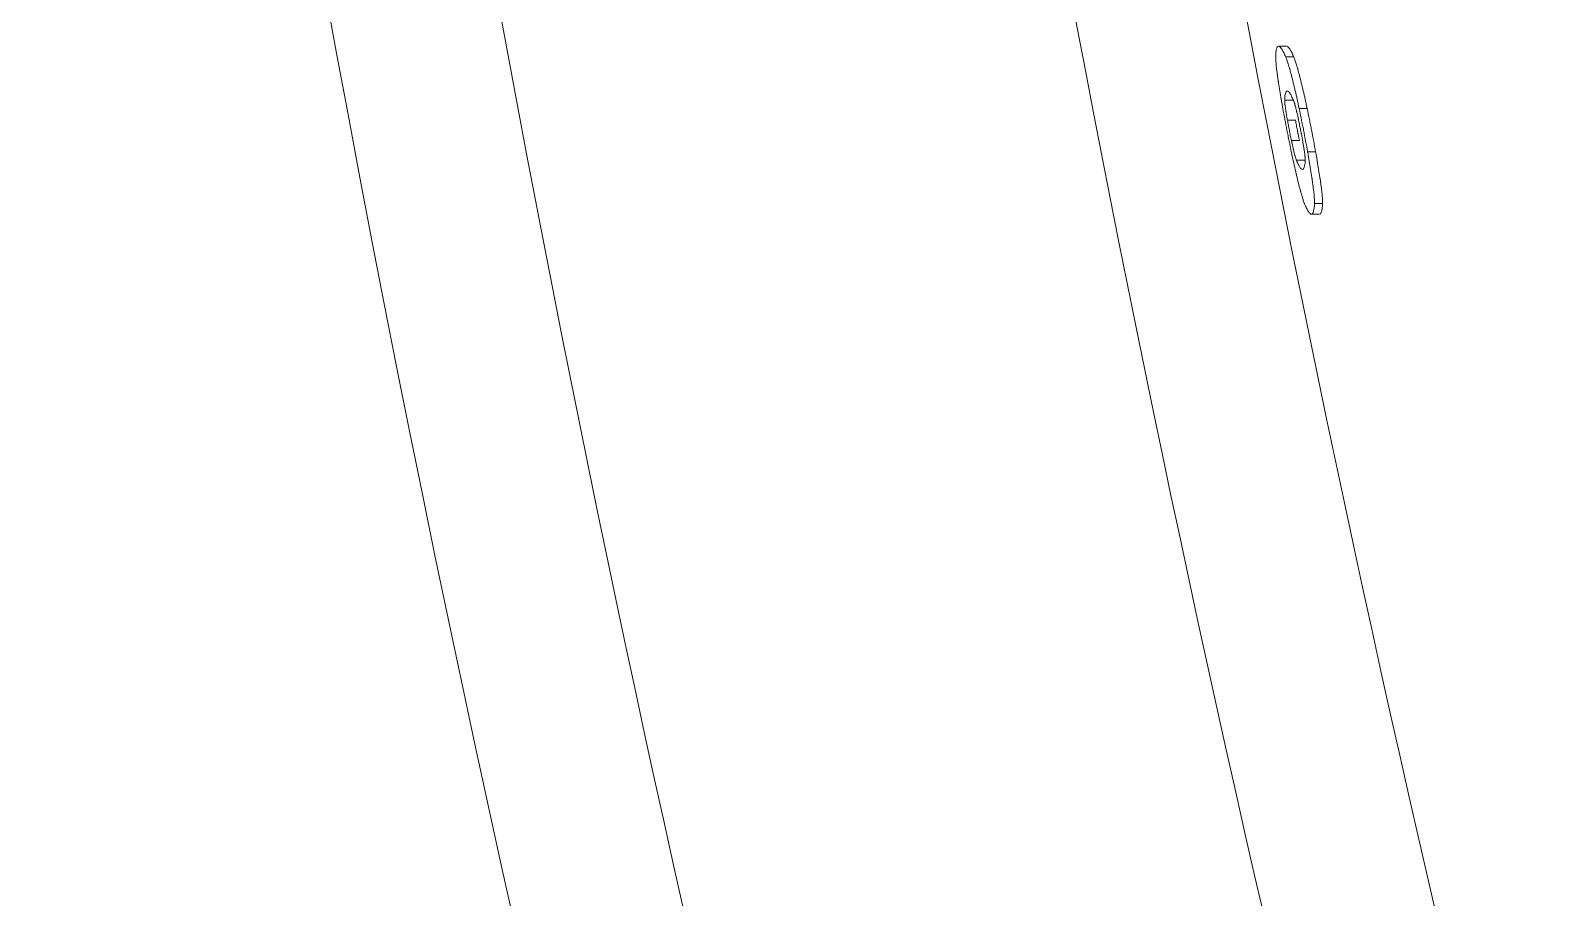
# Model space of a CAD drawing. Header units: millimetres. Extents: x 4664 to 8864, y -38 to 2932.
# Drawn here: x 7807.43 to 7819.27, y 2174.46 to 2181.2 of the extents above; entities that cross this region are included whole.
import ezdxf

# ---------------------------------------------------------------- set-up
doc = ezdxf.new("R2010")
doc.units = ezdxf.units.MM

msp = doc.modelspace()

# ---------------------------------------------------------------- linework, layer by layer
at = {"lineweight": 5}
for p, q in [((7817.19, 2181.08), (7817.128, 2181.08)), ((7817.241, 2180.998), (7817.179, 2180.998)), ((7817.233, 2180.66), (7817.171, 2180.66)), ((7817.345, 2180.595), (7817.283, 2180.595)), ((7817.254, 2180.505), (7817.192, 2180.505)), ((7817.285, 2180.348), (7817.223, 2180.348)), ((7817.411, 2180.259), (7817.349, 2180.259)), ((7817.324, 2180.193), (7817.262, 2180.193)), ((7817.465, 2179.856), (7817.402, 2179.856)), ((7817.373, 2179.774), (7817.436, 2179.774))]:
    msp.add_line(p, q, dxfattribs=at)
for radius, start, end in [(182.774, 159.96842, 200.03158), (181.468, 185.76036, 200.03158), (175.775, 186.0323, 200.00117), (177.081, 186.0323, 200.00117)]:
    msp.add_arc((7989.546, 2214.181), radius, start, end, dxfattribs=at)
for points, knots in [([(7817.179, 2180.998), (7817.173, 2181.011), (7817.167, 2181.023), (7817.156, 2181.044), (7817.146, 2181.061), (7817.133, 2181.076), (7817.126, 2181.08), (7817.12, 2181.08), (7817.117, 2181.078), (7817.113, 2181.074), (7817.113, 2181.073), (7817.112, 2181.071), (7817.111, 2181.07), (7817.109, 2181.066), (7817.108, 2181.063), (7817.105, 2181.053), (7817.102, 2181.035), (7817.101, 2181.012), (7817.101, 2180.998)], [0, 0, 0, 0, 0.125, 0.125, 0.25, 0.375, 0.5, 0.5, 0.625, 0.625, 0.65625, 0.65625, 0.6875, 0.6875, 0.75, 0.75, 0.875, 1, 1, 1, 1]), ([(7817.241, 2180.998), (7817.235, 2181.011), (7817.229, 2181.023), (7817.219, 2181.044), (7817.209, 2181.061), (7817.196, 2181.076), (7817.188, 2181.08), (7817.185, 2181.08), (7817.185, 2181.08), (7817.185, 2181.08)], [0, 0, 0, 0, 0.248026, 0.248026, 0.496051, 0.744077, 0.992103, 0.992103, 1, 1, 1, 1]), ([(7817.101, 2180.998), (7817.1, 2180.992), (7817.101, 2180.984), (7817.102, 2180.965), (7817.103, 2180.954), (7817.104, 2180.939), (7817.104, 2180.936), (7817.105, 2180.929), (7817.105, 2180.926), (7817.106, 2180.915), (7817.107, 2180.908), (7817.11, 2180.885), (7817.112, 2180.869), (7817.116, 2180.842), (7817.117, 2180.833), (7817.119, 2180.819), (7817.12, 2180.812), (7817.121, 2180.805), (7817.122, 2180.8), (7817.123, 2180.797), (7817.126, 2180.775), (7817.129, 2180.754), (7817.136, 2180.711), (7817.14, 2180.689), (7817.145, 2180.66), (7817.146, 2180.654), (7817.148, 2180.643), (7817.149, 2180.637), (7817.152, 2180.619), (7817.154, 2180.607), (7817.156, 2180.595)], [0, 0, 0, 0, 0.125, 0.125, 0.25, 0.25, 0.28125, 0.28125, 0.3125, 0.3125, 0.375, 0.375, 0.5, 0.5, 0.5625, 0.5625, 0.59375, 0.609375, 0.609375, 0.625, 0.625, 0.75, 0.75, 0.875, 0.875, 0.90625, 0.90625, 0.9375, 0.9375, 1, 1, 1, 1]), ([(7817.283, 2180.595), (7817.278, 2180.619), (7817.273, 2180.643), (7817.263, 2180.689), (7817.258, 2180.711), (7817.25, 2180.743), (7817.248, 2180.754), (7817.244, 2180.767), (7817.244, 2180.77), (7817.243, 2180.775), (7817.241, 2180.783), (7817.239, 2180.79), (7817.233, 2180.815), (7817.228, 2180.834), (7817.219, 2180.869), (7817.215, 2180.885), (7817.21, 2180.902), (7817.209, 2180.904), (7817.208, 2180.908), (7817.208, 2180.91), (7817.206, 2180.915), (7817.205, 2180.919), (7817.202, 2180.929), (7817.2, 2180.936), (7817.195, 2180.954), (7817.191, 2180.965), (7817.185, 2180.984), (7817.181, 2180.992), (7817.179, 2180.998)], [0, 0, 0, 0, 0.125, 0.125, 0.25, 0.25, 0.3125, 0.3125, 0.328125, 0.328125, 0.34375, 0.375, 0.375, 0.5, 0.5, 0.625, 0.625, 0.640625, 0.640625, 0.65625, 0.65625, 0.6875, 0.6875, 0.75, 0.75, 0.875, 0.875, 1, 1, 1, 1]), ([(7817.345, 2180.595), (7817.34, 2180.619), (7817.335, 2180.643), (7817.325, 2180.689), (7817.32, 2180.711), (7817.312, 2180.743), (7817.31, 2180.754), (7817.307, 2180.767), (7817.306, 2180.77), (7817.305, 2180.775), (7817.303, 2180.783), (7817.301, 2180.79), (7817.295, 2180.815), (7817.29, 2180.834), (7817.281, 2180.869), (7817.277, 2180.885), (7817.272, 2180.902), (7817.272, 2180.904), (7817.271, 2180.908), (7817.27, 2180.91), (7817.268, 2180.915), (7817.267, 2180.919), (7817.264, 2180.929), (7817.262, 2180.936), (7817.257, 2180.954), (7817.253, 2180.965), (7817.247, 2180.984), (7817.244, 2180.992), (7817.241, 2180.998)], [0, 0, 0, 0, 0.125, 0.125, 0.25, 0.25, 0.3125, 0.3125, 0.328125, 0.328125, 0.34375, 0.375, 0.375, 0.5, 0.5, 0.625, 0.625, 0.640625, 0.640625, 0.65625, 0.65625, 0.6875, 0.6875, 0.75, 0.75, 0.875, 0.875, 1, 1, 1, 1]), ([(7817.171, 2180.66), (7817.171, 2180.672), (7817.172, 2180.683), (7817.174, 2180.7), (7817.176, 2180.715), (7817.182, 2180.728), (7817.187, 2180.731), (7817.193, 2180.732), (7817.196, 2180.73), (7817.2, 2180.726), (7817.201, 2180.726), (7817.203, 2180.724), (7817.204, 2180.723), (7817.207, 2180.719), (7817.209, 2180.717), (7817.215, 2180.708), (7817.224, 2180.693), (7817.233, 2180.672), (7817.239, 2180.66)], [0, 0, 0, 0, 0.125, 0.125, 0.25, 0.375, 0.5, 0.5, 0.625, 0.625, 0.65625, 0.65625, 0.6875, 0.6875, 0.75, 0.75, 0.875, 1, 1, 1, 1]), ([(7817.156, 2180.595), (7817.161, 2180.567), (7817.167, 2180.539), (7817.177, 2180.483), (7817.183, 2180.455), (7817.191, 2180.413), (7817.194, 2180.399), (7817.198, 2180.378), (7817.199, 2180.371), (7817.202, 2180.356), (7817.204, 2180.349), (7817.211, 2180.314), (7817.216, 2180.286), (7817.222, 2180.259)], [0, 0, 0, 0, 0.25, 0.25, 0.5, 0.5, 0.625, 0.625, 0.6875, 0.6875, 0.75, 0.75, 1, 1, 1, 1]), ([(7817.192, 2180.505), (7817.19, 2180.514), (7817.187, 2180.533), (7817.184, 2180.55), (7817.182, 2180.562), (7817.182, 2180.566), (7817.181, 2180.572), (7817.18, 2180.574), (7817.18, 2180.578), (7817.18, 2180.58), (7817.178, 2180.59), (7817.177, 2180.597), (7817.175, 2180.61), (7817.174, 2180.617), (7817.173, 2180.624), (7817.173, 2180.626), (7817.173, 2180.628), (7817.172, 2180.632), (7817.172, 2180.636), (7817.171, 2180.643), (7817.171, 2180.648), (7817.171, 2180.653), (7817.171, 2180.655), (7817.171, 2180.657), (7817.171, 2180.658), (7817.171, 2180.659), (7817.171, 2180.66), (7817.171, 2180.66)], [0, 0, 0, 0, 0.125, 0.25, 0.25, 0.3125, 0.3125, 0.34375, 0.34375, 0.375, 0.375, 0.5, 0.5, 0.625, 0.625, 0.65625, 0.65625, 0.6875, 0.75, 0.75, 0.875, 0.875, 0.9375, 0.9375, 0.96875, 0.96875, 1, 1, 1, 1]), ([(7817.239, 2180.66), (7817.24, 2180.658), (7817.241, 2180.655), (7817.243, 2180.648), (7817.245, 2180.643), (7817.247, 2180.636), (7817.248, 2180.634), (7817.249, 2180.63), (7817.249, 2180.628), (7817.25, 2180.626), (7817.25, 2180.624), (7817.253, 2180.617), (7817.256, 2180.604), (7817.259, 2180.59), (7817.262, 2180.58), (7817.262, 2180.578), (7817.263, 2180.574), (7817.265, 2180.568), (7817.266, 2180.562), (7817.269, 2180.55), (7817.271, 2180.541), (7817.274, 2180.528), (7817.275, 2180.524), (7817.276, 2180.517), (7817.277, 2180.514), (7817.278, 2180.51), (7817.278, 2180.508), (7817.279, 2180.505)], [0, 0, 0, 0, 0.125, 0.125, 0.25, 0.25, 0.3125, 0.3125, 0.34375, 0.34375, 0.375, 0.375, 0.5, 0.625, 0.625, 0.65625, 0.65625, 0.6875, 0.75, 0.75, 0.875, 0.875, 0.9375, 0.9375, 0.96875, 0.96875, 1, 1, 1, 1]), ([(7817.349, 2180.259), (7817.344, 2180.287), (7817.339, 2180.314), (7817.328, 2180.37), (7817.323, 2180.398), (7817.315, 2180.441), (7817.312, 2180.455), (7817.308, 2180.476), (7817.306, 2180.483), (7817.303, 2180.497), (7817.302, 2180.504), (7817.295, 2180.539), (7817.289, 2180.567), (7817.283, 2180.595)], [0, 0, 0, 0, 0.25, 0.25, 0.5, 0.5, 0.625, 0.625, 0.6875, 0.6875, 0.75, 0.75, 1, 1, 1, 1]), ([(7817.411, 2180.259), (7817.406, 2180.287), (7817.401, 2180.314), (7817.391, 2180.37), (7817.385, 2180.398), (7817.377, 2180.441), (7817.374, 2180.455), (7817.37, 2180.476), (7817.368, 2180.483), (7817.366, 2180.497), (7817.364, 2180.504), (7817.357, 2180.539), (7817.351, 2180.567), (7817.345, 2180.595)], [0, 0, 0, 0, 0.25, 0.25, 0.5, 0.5, 0.625, 0.625, 0.6875, 0.6875, 0.75, 0.75, 1, 1, 1, 1]), ([(7817.223, 2180.348), (7817.22, 2180.361), (7817.217, 2180.374), (7817.212, 2180.4), (7817.21, 2180.413), (7817.206, 2180.433), (7817.204, 2180.44), (7817.203, 2180.45), (7817.202, 2180.453), (7817.201, 2180.459), (7817.2, 2180.463), (7817.197, 2180.479), (7817.195, 2180.492), (7817.192, 2180.505)], [0, 0, 0, 0, 0.25, 0.25, 0.5, 0.5, 0.625, 0.625, 0.6875, 0.6875, 0.75, 0.75, 1, 1, 1, 1]), ([(7817.254, 2180.505), (7817.257, 2180.492), (7817.259, 2180.479), (7817.264, 2180.453), (7817.267, 2180.44), (7817.27, 2180.42), (7817.272, 2180.414), (7817.274, 2180.404), (7817.274, 2180.401), (7817.276, 2180.394), (7817.276, 2180.391), (7817.28, 2180.374), (7817.282, 2180.361), (7817.285, 2180.348)], [0, 0, 0, 0, 0.25, 0.25, 0.5, 0.5, 0.625, 0.625, 0.6875, 0.6875, 0.75, 0.75, 1, 1, 1, 1]), ([(7817.279, 2180.505), (7817.282, 2180.492), (7817.284, 2180.479), (7817.29, 2180.453), (7817.292, 2180.44), (7817.296, 2180.421), (7817.297, 2180.414), (7817.299, 2180.404), (7817.3, 2180.401), (7817.301, 2180.394), (7817.302, 2180.391), (7817.305, 2180.374), (7817.307, 2180.361), (7817.31, 2180.348)], [0, 0, 0, 0, 0.25, 0.25, 0.5, 0.5, 0.625, 0.625, 0.6875, 0.6875, 0.75, 0.75, 1, 1, 1, 1]), ([(7817.262, 2180.193), (7817.261, 2180.196), (7817.26, 2180.199), (7817.258, 2180.206), (7817.256, 2180.21), (7817.254, 2180.217), (7817.253, 2180.22), (7817.252, 2180.224), (7817.252, 2180.225), (7817.251, 2180.228), (7817.251, 2180.229), (7817.249, 2180.237), (7817.245, 2180.249), (7817.242, 2180.264), (7817.24, 2180.273), (7817.239, 2180.275), (7817.238, 2180.279), (7817.237, 2180.285), (7817.235, 2180.291), (7817.233, 2180.304), (7817.231, 2180.312), (7817.228, 2180.325), (7817.227, 2180.33), (7817.225, 2180.337), (7817.225, 2180.339), (7817.224, 2180.344), (7817.223, 2180.346), (7817.223, 2180.348)], [0, 0, 0, 0, 0.125, 0.125, 0.25, 0.25, 0.3125, 0.3125, 0.34375, 0.34375, 0.375, 0.375, 0.5, 0.625, 0.625, 0.65625, 0.65625, 0.6875, 0.75, 0.75, 0.875, 0.875, 0.9375, 0.9375, 0.96875, 0.96875, 1, 1, 1, 1]), ([(7817.31, 2180.348), (7817.311, 2180.339), (7817.314, 2180.321), (7817.317, 2180.304), (7817.319, 2180.291), (7817.32, 2180.287), (7817.321, 2180.281), (7817.321, 2180.279), (7817.322, 2180.275), (7817.322, 2180.273), (7817.323, 2180.264), (7817.324, 2180.257), (7817.326, 2180.243), (7817.327, 2180.237), (7817.328, 2180.229), (7817.328, 2180.228), (7817.328, 2180.225), (7817.329, 2180.221), (7817.329, 2180.217), (7817.33, 2180.21), (7817.33, 2180.206), (7817.33, 2180.201), (7817.33, 2180.199), (7817.33, 2180.197), (7817.33, 2180.196), (7817.33, 2180.195), (7817.33, 2180.194), (7817.33, 2180.193)], [0, 0, 0, 0, 0.125, 0.25, 0.25, 0.3125, 0.3125, 0.34375, 0.34375, 0.375, 0.375, 0.5, 0.5, 0.625, 0.625, 0.65625, 0.65625, 0.6875, 0.75, 0.75, 0.875, 0.875, 0.9375, 0.9375, 0.96875, 0.96875, 1, 1, 1, 1]), ([(7817.222, 2180.259), (7817.227, 2180.235), (7817.232, 2180.211), (7817.243, 2180.165), (7817.248, 2180.143), (7817.255, 2180.11), (7817.257, 2180.1), (7817.26, 2180.087), (7817.261, 2180.084), (7817.262, 2180.079), (7817.264, 2180.071), (7817.266, 2180.064), (7817.272, 2180.039), (7817.276, 2180.02), (7817.285, 2179.985), (7817.29, 2179.969), (7817.294, 2179.951), (7817.295, 2179.949), (7817.296, 2179.946), (7817.296, 2179.944), (7817.298, 2179.938), (7817.299, 2179.935), (7817.302, 2179.924), (7817.304, 2179.918), (7817.309, 2179.899), (7817.312, 2179.889), (7817.319, 2179.87), (7817.322, 2179.862), (7817.324, 2179.856)], [0, 0, 0, 0, 0.125, 0.125, 0.25, 0.25, 0.3125, 0.3125, 0.328125, 0.328125, 0.34375, 0.375, 0.375, 0.5, 0.5, 0.625, 0.625, 0.640625, 0.640625, 0.65625, 0.65625, 0.6875, 0.6875, 0.75, 0.75, 0.875, 0.875, 1, 1, 1, 1]), ([(7817.402, 2179.856), (7817.403, 2179.862), (7817.403, 2179.87), (7817.402, 2179.888), (7817.401, 2179.899), (7817.4, 2179.915), (7817.4, 2179.918), (7817.399, 2179.925), (7817.399, 2179.928), (7817.398, 2179.938), (7817.397, 2179.946), (7817.394, 2179.968), (7817.392, 2179.985), (7817.389, 2180.011), (7817.387, 2180.02), (7817.386, 2180.034), (7817.384, 2180.042), (7817.383, 2180.049), (7817.383, 2180.054), (7817.382, 2180.056), (7817.379, 2180.079), (7817.376, 2180.1), (7817.369, 2180.143), (7817.365, 2180.165), (7817.36, 2180.194), (7817.359, 2180.199), (7817.357, 2180.211), (7817.356, 2180.217), (7817.353, 2180.235), (7817.351, 2180.247), (7817.349, 2180.259)], [0, 0, 0, 0, 0.125, 0.125, 0.25, 0.25, 0.28125, 0.28125, 0.3125, 0.3125, 0.375, 0.375, 0.5, 0.5, 0.5625, 0.5625, 0.59375, 0.609375, 0.609375, 0.625, 0.625, 0.75, 0.75, 0.875, 0.875, 0.90625, 0.90625, 0.9375, 0.9375, 1, 1, 1, 1]), ([(7817.465, 2179.856), (7817.465, 2179.862), (7817.465, 2179.87), (7817.464, 2179.888), (7817.464, 2179.899), (7817.462, 2179.915), (7817.462, 2179.918), (7817.461, 2179.925), (7817.461, 2179.928), (7817.46, 2179.938), (7817.459, 2179.946), (7817.457, 2179.968), (7817.455, 2179.985), (7817.451, 2180.011), (7817.45, 2180.02), (7817.448, 2180.034), (7817.447, 2180.042), (7817.446, 2180.049), (7817.445, 2180.054), (7817.445, 2180.056), (7817.441, 2180.079), (7817.438, 2180.1), (7817.431, 2180.143), (7817.427, 2180.165), (7817.423, 2180.194), (7817.422, 2180.199), (7817.42, 2180.211), (7817.419, 2180.217), (7817.415, 2180.235), (7817.413, 2180.247), (7817.411, 2180.259)], [0, 0, 0, 0, 0.125, 0.125, 0.25, 0.25, 0.28125, 0.28125, 0.3125, 0.3125, 0.375, 0.375, 0.5, 0.5, 0.5625, 0.5625, 0.59375, 0.609375, 0.609375, 0.625, 0.625, 0.75, 0.75, 0.875, 0.875, 0.90625, 0.90625, 0.9375, 0.9375, 1, 1, 1, 1]), ([(7817.33, 2180.193), (7817.33, 2180.181), (7817.329, 2180.171), (7817.326, 2180.153), (7817.323, 2180.138), (7817.317, 2180.125), (7817.312, 2180.122), (7817.306, 2180.122), (7817.303, 2180.124), (7817.299, 2180.127), (7817.298, 2180.128), (7817.296, 2180.13), (7817.296, 2180.131), (7817.293, 2180.134), (7817.291, 2180.137), (7817.285, 2180.146), (7817.277, 2180.161), (7817.267, 2180.182), (7817.262, 2180.193)], [0, 0, 0, 0, 0.125, 0.125, 0.25, 0.375, 0.5, 0.5, 0.625, 0.625, 0.65625, 0.65625, 0.6875, 0.6875, 0.75, 0.75, 0.875, 1, 1, 1, 1]), ([(7817.324, 2179.856), (7817.33, 2179.842), (7817.335, 2179.83), (7817.346, 2179.81), (7817.355, 2179.793), (7817.368, 2179.777), (7817.375, 2179.774), (7817.382, 2179.774), (7817.385, 2179.775), (7817.388, 2179.78), (7817.389, 2179.781), (7817.39, 2179.783), (7817.39, 2179.784), (7817.392, 2179.788), (7817.393, 2179.791), (7817.396, 2179.801), (7817.4, 2179.818), (7817.402, 2179.842), (7817.402, 2179.856)], [0, 0, 0, 0, 0.125, 0.125, 0.25, 0.375, 0.5, 0.5, 0.625, 0.625, 0.65625, 0.65625, 0.6875, 0.6875, 0.75, 0.75, 0.875, 1, 1, 1, 1]), ([(7817.441, 2179.774), (7817.444, 2179.774), (7817.447, 2179.776), (7817.45, 2179.78), (7817.451, 2179.781), (7817.452, 2179.783), (7817.453, 2179.784), (7817.454, 2179.788), (7817.456, 2179.791), (7817.459, 2179.801), (7817.462, 2179.818), (7817.464, 2179.842), (7817.465, 2179.856)], [0, 0, 0, 0, 0.244039, 0.244039, 0.307035, 0.307035, 0.370032, 0.370032, 0.496026, 0.496026, 0.748013, 1, 1, 1, 1])]:
    msp.add_open_spline(points, degree=3, knots=knots, dxfattribs=at)

doc.saveas('drawing.dxf')
